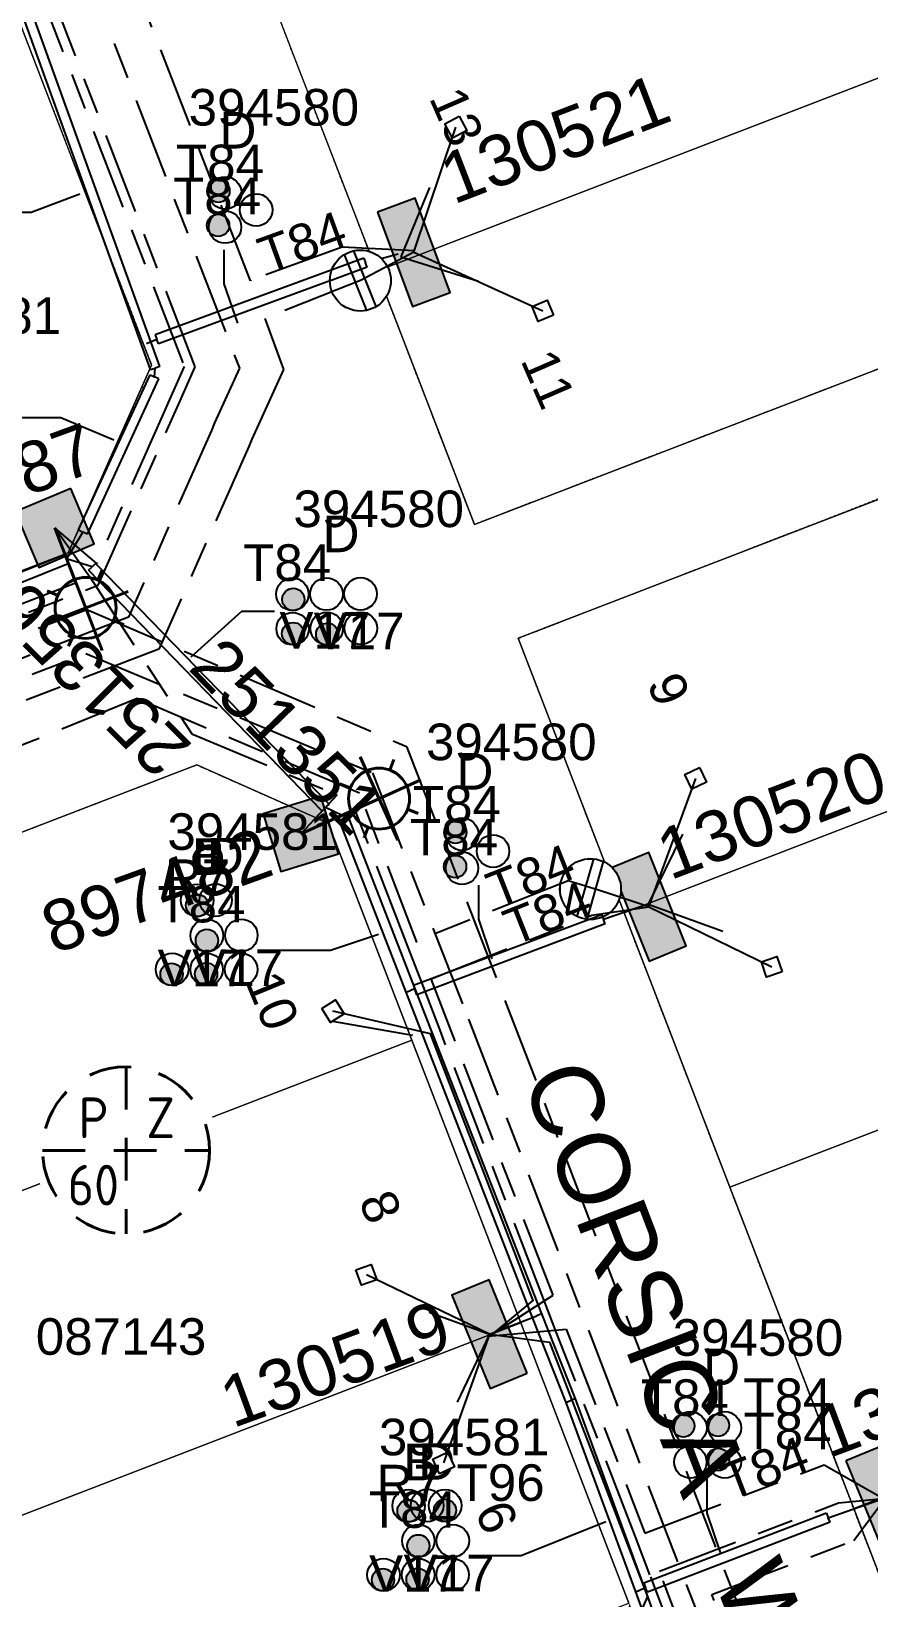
# Model space of a CAD drawing. Header units: metres. Extents: x 308616 to 310825, y 6264327 to 6267194.
# Drawn here: x 309718.1 to 309759.3, y 6266639.9 to 6266716.9 of the extents above; entities that cross this region are included whole.
import ezdxf
from ezdxf.enums import TextEntityAlignment as Align

# ---------------------------------------------------------------- set-up
doc = ezdxf.new("R2010")
doc.units = ezdxf.units.M
for name, pattern in [('Cable Exist UG', [8.2, 4, -1.2, 1.8, -1.2]), ('Dash', [5, 3, -2]), ('HIDDEN', [0.375, 0.25, -0.125]), ('HIDDEN2', [0.1875, 0.125, -0.0625])]:
    doc.linetypes.add(name, pattern=pattern)
doc.layers.get('0').update_dxf_attribs({"color": 6})
for name, color, linetype in [('_User Miscellaneous9', 7, 'Continuous'), ('Duct_SP_EXT', 7, 'Continuous'), ('Equip_LV_EXT', 7, 'Continuous'), ('Equip_SL_EXT', 7, 'Continuous'), ('Equip_SP_SL_EXT', 7, 'Continuous'), ('Mains_LV_EXT', 7, 'Continuous'), ('Mains_SL_EXT', 7, 'Continuous'), ('Services_SP_EXT', 7, 'Continuous'), ('SupportsUG_SP_LV_EXT', 7, 'Continuous'), ('SupportsUG_SP_LV_SL_EXT', 7, 'Continuous'), ('Trench_SP_EXT', 7, 'Continuous')]:
    doc.layers.add(name, color=color, linetype=linetype)
for name, color, linetype, lineweight in [('Cadastre Land Parcels_SP_EXT', 7, 'Continuous', 5), ('Cadastre Other Property_SP_EXT', 7, 'HIDDEN', 5), ('Cadastre Roads_SP_EXT', 7, 'Continuous', 5)]:
    doc.layers.add(name, color=color, linetype=linetype, lineweight=lineweight)
doc.styles.add('COLUMN_LABEL', font='arial.ttf')
doc.styles.add('iecARIAL', font='arial.ttf', dxfattribs={"height": 2})
doc.styles.add('IESYMBOL1', font='isocp.shx')
doc.styles.add('POLE_LABEL', font='arial.ttf')
doc.styles.add('SLCP_LABEL', font='arial.ttf', dxfattribs={"height": 3.5})
doc.styles.get("Standard").update_dxf_attribs({"font": 'arial.ttf'})

# ---------------------------------------------------------------- blocks, each defined once
blk = doc.blocks.new('COLUMN_EXT')
blk.add_hatch(color=256).paths.add_polyline_path([(-1.485, 1.485), (-1.485, -1.485), (1.485, -1.485), (1.485, 1.485)])
blk.add_lwpolyline([(-1.485, -1.485), (1.485, -1.485), (1.485, 1.485), (-1.485, 1.485)], close=True)
for tag, height, style, flags, p in [('ASSET_NUM', 2.5, 'COLUMN_LABEL', 8, (2, 2)), ('STRUCTURE_PLANT_NUMBER', 0.2, 'POLE_LABEL', 9, (1.813, 0.031)), ('STREET_CODE', 0.2, 'COLUMN_LABEL', 9, (1.813, -0.2))]:
    blk.add_attdef(tag, text='', height=height, dxfattribs=dict(style=style, flags=flags)).set_placement(p, align=Align.MIDDLE_LEFT)
at = {"flags": 9}
for tag, p in [('OWNED_BY', (1.813, -0.6)), ('STATE', (1.813, -0.8)), ('COLUMN_TYPE', (1.813, -0.4)), ('STREETNAME', (1.813, -1.6)), ('USAGE', (1.813, -1)), ('LEGEND', (1.813, -1.2)), ('LOCATION', (1.813, -1.4)), ('SUBURB', (1.813, -1.8)), ('NOTES', (1.813, -2))]:
    blk.add_attdef(tag, text='', height=0.2, dxfattribs=at).set_placement(p, align=Align.MIDDLE_LEFT)
at = {"flags": 1}
blk.add_attdef('Z', (1.813, -2.351), '', height=0.2, dxfattribs=at)
blk = doc.blocks.new('PILLAR_EXT')
blk.add_hatch(color=256).paths.add_polyline_path([(-2.475, 0.99), (-2.475, -0.99), (2.475, -0.99), (2.475, 0.99)])
blk.add_lwpolyline([(-2.475, -0.99), (2.475, -0.99), (2.475, 0.99), (-2.475, 0.99)], close=True)
at = {"style": 'iecARIAL', "flags": 8}
blk.add_attdef('ASSET_NUM', (1.5, 3.5), '', height=2.5, dxfattribs=at)
for tag, p, flags in [('OWNED_BY', (0, -0.2), 9), ('STATE', (0, -0.4), 9), ('SUPPORT_TYPE', (0, -0.6), 9), ('USAGE', (0, -0.8), 9), ('LEGEND', (0, -1), 9), ('LOCATION', (0, -1.2), 9), ('NOTES', (0, -1.4), 9), ('PARENT', (0, -1.6), 9), ('STREETNAME', (0, -1.8), 9), ('SUBURB', (0, -2), 1)]:
    blk.add_attdef(tag, p, '', height=0.2, dxfattribs=dict(flags=flags))
blk = doc.blocks.new('DUCT_EXT')
blk.add_circle((0, 0.8), 0.8)
at = {"flags": 1}
blk.add_attdef('Z', (0, 0), '', height=0.2, dxfattribs=at)
at = {"flags": 9}
for tag, p in [('DUCT_CODE', (0, 0)), ('XSECT_TYPE', (0, -0.2)), ('STATE', (0, -0.6)), ('FB_REFERENCE', (0, -0.4)), ('NOTES', (0, -0.8))]:
    blk.add_attdef(tag, text='', height=0.2, dxfattribs=at).set_placement(p, align=Align.MIDDLE_LEFT)
blk = doc.blocks.new('SL_LANTERN_EXT')
at = {"lineweight": 40}
for p, q in [((0, 1.968), (0, 6.468)), ((-1.459, 5.676), (-1.061, 5.278)), ((1.458, 5.676), (1.06, 5.278)), ((-2.25, 4.218), (2.25, 4.218)), ((-1.459, 2.759), (-1.061, 3.157)), ((1.458, 2.759), (1.06, 3.157)), ((0, 0), (0, 2.721))]:
    blk.add_line(p, q, dxfattribs=at)
blk.add_circle((0, 4.218), 1.5, dxfattribs=at)
at = {"style": 'iecARIAL', "flags": 8}
blk.add_attdef('ASSET_NUM', (1.5, 1.5), '', height=2.5, dxfattribs=at)
for tag, p, height, flags in [('CONSTRUCTED_VOLTAGE', (0.981, -0.653), 0.2, 9), ('CONTROL_TYPE', (0.981, -0.853), 0.2, 9), ('LNUMBER', (2.181, -3.253), 2.5, 8), ('OPERATING_VOLTAGE', (0.981, -1.653), 0.2, 9), ('LANTERN_PURPOSE', (0.981, -1.053), 0.2, 9), ('LANTERN_TYPE', (0.981, -1.253), 0.2, 9), ('NO_PHASES', (0.981, -1.453), 0.2, 9), ('ORIENTATION', (0.981, -1.853), 0.2, 9), ('OWNED_BY', (0.981, -2.053), 0.2, 9), ('STATE', (0.981, -2.253), 0.2, 9), ('USAGE', (0.981, -2.453), 0.2, 9), ('CEXIST', (0.981, -2.653), 0.2, 9), ('CNEW', (0.981, -2.853), 0.2, 9), ('CNUMBER', (0.981, -3.053), 0.2, 9), ('CREMOVE', (0.981, -3.253), 0.2, 9), ('CREPLACE', (0.981, -3.453), 0.2, 9), ('LKINGHEIGHT', (0.981, -3.653), 0.2, 9), ('LBRACKET', (0.981, -3.853), 0.2, 9), ('LBRACKETVOCAB', (0.981, -4.053), 0.2, 9), ('LCATEGORY', (0.981, -4.253), 0.2, 9), ('LCHARGE1', (0.981, -4.453), 0.2, 9), ('LCHARGE1PERCENT', (0.981, -4.653), 0.2, 9), ('LCHARGE2', (0.981, -4.853), 0.2, 9), ('LCHARGE2PERCENT', (0.981, -5.053), 0.2, 9), ('LCHARGE3', (0.981, -5.253), 0.2, 9), ('LCHARGE3PERCENT', (0.981, -5.453), 0.2, 9), ('LEXIST', (0.981, -5.653), 0.2, 9), ('LLAMP', (0.981, -5.853), 0.2, 9), ('LLAMPVOCAB', (0.981, -6.053), 0.2, 9), ('LMAST', (0.981, -6.253), 0.2, 9), ('LMASTVOCAB', (0.981, -6.453), 0.2, 9), ('LNEW', (0.981, -6.653), 0.2, 9), ('LANTNUMBER', (0.981, -6.853), 0.2, 9), ('LOUTREACH', (0.981, -7.253), 0.2, 9), ('LOUTREACHVOCAB', (0.981, -7.453), 0.2, 9), ('LRATECODE', (0.981, -7.653), 0.2, 9), ('LREMOVE', (0.981, -7.853), 0.2, 9), ('LREPLACE', (0.981, -8.053), 0.2, 9), ('LTYPE', (0.981, -8.253), 0.2, 9), ('LTYPEVOCAB', (0.981, -8.453), 0.2, 9), ('LEGEND', (0.981, -8.653), 0.2, 9), ('STREETNAME', (0.981, -9.253), 0.2, 9), ('LOCATION', (0.981, -8.853), 0.2, 9), ('NOTES', (0.981, -9.053), 0.2, 9), ('SUBURB', (0.981, -9.453), 0.2, 1)]:
    blk.add_attdef(tag, p, '', height=height, dxfattribs=dict(flags=flags))
blk = doc.blocks.new('CCP_EXT')
at = {"flags": 9}
for tag, p in [('USAGE', (0, -1.2)), ('LEGEND', (0, -1.4)), ('LIFE_SUPPORT', (0, -1.6)), ('STATE', (0, -1.8)), ('NOTES', (0, -2))]:
    blk.add_attdef(tag, text='', height=0.2, dxfattribs=at).set_placement(p, align=Align.MIDDLE_LEFT)
blk.add_wipeout([(0, 0.566), (0.566, 0), (0, -0.566), (-0.566, 0)])
blk.add_lwpolyline([(-0.566, 0), (0, 0.566), (0.566, 0), (0, -0.566), (-0.566, 0)])
at = {"flags": 1}
blk.add_attdef('Z', (0, 0), '', height=0.2, dxfattribs=at)
at = {"flags": 9}
for tag, p in [('CCP_TYPE', (0, 0)), ('OPERATING_VOLTAGE', (0, -0.6)), ('ORIENTATION', (0, -0.8)), ('CONSTRUCTED_VOLTAGE', (0, -0.2)), ('NO_PHASES', (0, -0.4)), ('OWNED_BY', (0, -1))]:
    blk.add_attdef(tag, text='', height=0.2, dxfattribs=at).set_placement(p, align=Align.MIDDLE_LEFT)
blk = doc.blocks.new('LV_UG_LINKS_CLOSED_EXT')
blk.add_wipeout([(-1.056, 1.057), (-1.18, 0.916), (-1.286, 0.761), (-1.371, 0.594), (-1.435, 0.417), (-1.476, 0.234), (-1.493, 0.047), (-1.487, -0.14), (-1.458, -0.326), (-1.406, -0.506), (-1.331, -0.678), (-1.236, -0.839), (-1.121, -0.988), (-0.988, -1.12), (-0.84, -1.235), (-0.679, -1.331), (-0.506, -1.406), (-0.326, -1.458), (-0.141, -1.487), (0.047, -1.493), (0.233, -1.476), (0.416, -1.435), (0.593, -1.371), (0.76, -1.286), (0.915, -1.181), (1.056, -1.057), (1.18, -0.916), (1.286, -0.761), (1.371, -0.594), (1.435, -0.417), (1.476, -0.234), (1.493, -0.047), (1.487, 0.14), (1.458, 0.326), (1.406, 0.506), (1.331, 0.678), (1.236, 0.839), (1.121, 0.988), (0.988, 1.12), (0.84, 1.235), (0.679, 1.331), (0.506, 1.406), (0.326, 1.458), (0.141, 1.487), (-0.047, 1.493), (-0.233, 1.476), (-0.416, 1.435), (-0.593, 1.371), (-0.76, 1.286), (-0.915, 1.181)])
for p, q in [((-0.25, -1.479), (-0.25, 1.479)), ((0.25, -1.479), (0.25, 1.479))]:
    blk.add_line(p, q)
blk.add_circle((0, 0), 1.5)
at = {"flags": 9}
for tag, p in [('ACTUAL_STATUS', (0, 0)), ('OPERATING_VOLTAGE', (0, -0.6)), ('ORIENTATION', (0, -0.8)), ('CONSTRUCTED_VOLTAGE', (0, -0.2)), ('NO_PHASES', (0, -0.4)), ('STATE', (0, -1)), ('SWITCH_TYPE', (0, -1.2)), ('USAGE', (0, -1.4)), ('NOTES', (0, -1.6))]:
    blk.add_attdef(tag, text='', height=0.2, dxfattribs=at).set_placement(p, align=Align.MIDDLE_LEFT)
at = {"flags": 1}
blk.add_attdef('Z', (0, 0), '', height=0.2, dxfattribs=at)
blk = doc.blocks.new('CABLE_LARGE_EXT')
h = blk.add_hatch(color=256)
edge = h.paths.add_edge_path()
edge.add_arc((0, 0.55), 0.55, 0, 360)
blk.add_circle((0, 0.55), 0.55)
at = {"flags": 1}
blk.add_attdef('Z', (0, 0), '', height=0.2, dxfattribs=at)
at = {"flags": 9}
for tag, p in [('COND_CODE', (0, 0)), ('XSECT_SIZE', (0, -0.6)), ('STATE', (0, -0.4)), ('FB_REFERENCE', (0, -0.2)), ('NOTES', (0, -0.8))]:
    blk.add_attdef(tag, text='', height=0.2, dxfattribs=at).set_placement(p, align=Align.MIDDLE_LEFT)
blk = doc.blocks.new('SLCP_ZELL_EXT')
blk.add_wipeout([(-0.143, 4.54), (-0.427, 4.522), (-0.711, 4.486), (-0.991, 4.433), (-1.267, 4.362), (-1.539, 4.274), (-1.804, 4.169), (-2.062, 4.047), (-2.312, 3.91), (-2.553, 3.757), (-2.784, 3.589), (-3.004, 3.407), (-3.212, 3.212), (-3.407, 3.004), (-3.589, 2.784), (-3.757, 2.553), (-3.91, 2.312), (-4.047, 2.062), (-4.169, 1.804), (-4.274, 1.539), (-4.362, 1.267), (-4.433, 0.991), (-4.486, 0.711), (-4.522, 0.427), (-4.54, 0.143), (-4.54, -0.143), (-4.522, -0.427), (-4.486, -0.711), (-4.433, -0.991), (-4.362, -1.267), (-4.274, -1.539), (-4.169, -1.804), (-4.047, -2.062), (-3.91, -2.312), (-3.757, -2.553), (-3.589, -2.784), (-3.407, -3.004), (-3.212, -3.212), (-3.004, -3.407), (-2.784, -3.589), (-2.553, -3.757), (-2.312, -3.91), (-2.062, -4.047), (-1.804, -4.169), (-1.539, -4.274), (-1.267, -4.362), (-0.991, -4.433), (-0.711, -4.486), (-0.427, -4.522), (-0.143, -4.54), (0.143, -4.54), (0.427, -4.522), (0.711, -4.486), (0.991, -4.433), (1.267, -4.362), (1.539, -4.274), (1.804, -4.169), (2.062, -4.047), (2.312, -3.91), (2.553, -3.757), (2.784, -3.589), (3.004, -3.407), (3.212, -3.212), (3.407, -3.004), (3.589, -2.784), (3.757, -2.553), (3.91, -2.312), (4.047, -2.062), (4.169, -1.804), (4.274, -1.539), (4.362, -1.267), (4.433, -0.991), (4.486, -0.711), (4.522, -0.427), (4.54, -0.143), (4.54, 0.143), (4.522, 0.427), (4.486, 0.711), (4.433, 0.991), (4.362, 1.267), (4.274, 1.539), (4.169, 1.804), (4.047, 2.062), (3.91, 2.312), (3.757, 2.553), (3.589, 2.784), (3.407, 3.004), (3.212, 3.212), (3.004, 3.407), (2.784, 3.589), (2.553, 3.757), (2.312, 3.91), (2.062, 4.047), (1.804, 4.169), (1.539, 4.274), (1.267, 4.362), (0.991, 4.433), (0.711, 4.486), (0.427, 4.522), (0.143, 4.54)])
at = {"linetype": 'Dash', "lineweight": 40, "ltscale": 0.7}
for p, q in [((0, 4.109), (0, -4.109)), ((-4.109, 0), (4.109, 0))]:
    blk.add_line(p, q, dxfattribs=at)
blk.add_circle((0, 0), 4.109, dxfattribs=at)
at = {"lineweight": 40, "style": 'IESYMBOL1'}
for s, p in [('P', (-1.604, 0)), ('Z', (1.702, 0)), ('60', (-1.612, -3.312))]:
    blk.add_text(s, height=2, dxfattribs=at).set_placement(p, align=Align.BOTTOM_CENTER)
at = {"style": 'SLCP_LABEL'}
for tag, height, flags, p in [('ASSET_NUM', 2.5, 8, (2, 2)), ('STREET_CODE', 0.2, 9, (0, -0.2))]:
    blk.add_attdef(tag, text='', height=height, dxfattribs=dict(at, flags=flags)).set_placement(p, align=Align.MIDDLE_LEFT)
at = {"flags": 1}
blk.add_attdef('Z', (0, 0), '', height=0.2, dxfattribs=at)
at = {"flags": 9}
for tag, p in [('CONSTRUCTED_VOLTAGE', (0, -0.4)), ('CONTROL_TYPE', (0, -0.6)), ('NO_PHASES', (0, -0.8)), ('OPERATING_VOLTAGE', (0, -1)), ('ORIENTATION', (0, -1.2)), ('OWNED_BY', (0, -1.4)), ('USAGE', (0, -1.6)), ('STATE', (0, -2)), ('LOCATION', (0, -1.8)), ('NOTES', (0, -2.2))]:
    blk.add_attdef(tag, text='', height=0.2, dxfattribs=at).set_placement(p, align=Align.MIDDLE_LEFT)

msp = doc.modelspace()

# ---------------------------------------------------------------- linework, layer by layer
at = {"layer": '_User Miscellaneous9', "linetype": 'Cable Exist UG'}
for points in [[(309710.056, 6266733.019), (309711.256, 6266732.38), (309713.081, 6266733.132), (309713.081, 6266733.132), (309717.319, 6266722.135), (309718.268, 6266719.672), (309718.268, 6266719.672), (309725.677, 6266700.444), (309724.877, 6266698.672), (309724.721, 6266698.299), (309721.372, 6266690.757), (309719.301, 6266692.507)], [(309720.363, 6266721.187), (309728.386, 6266700.367), (309727.17, 6266697.675), (309727.016, 6266697.309), (309722.936, 6266688.117), (309696.773, 6266678.019), (309701.339, 6266665.185), (309701.85, 6266663.643), (309703.297, 6266662.318)], [(309692.103, 6266681.862), (309697.85, 6266680.621), (309697.85, 6266680.621), (309721.444, 6266689.686), (309725.18, 6266698.101), (309725.335, 6266698.473), (309725.335, 6266698.473), (309726.219, 6266700.429), (309718.497, 6266720.468), (309714.94, 6266720.176)], [(309719.301, 6266692.507), (309721.021, 6266690.105), (309726.044, 6266682.376), (309726.044, 6266682.376), (309733.202, 6266679.376), (309731.414, 6266677.452)], [(309798.888, 6266623.038), (309798.2, 6266620.644), (309798.2, 6266620.644), (309775.635, 6266612.171), (309772.507, 6266611.102), (309771.616, 6266612.81), (309771.616, 6266612.81), (309759.418, 6266608.201), (309761.828, 6266613.907), (309761.828, 6266613.907), (309756.568, 6266627.234), (309751.639, 6266640.026), (309758.618, 6266642.686), (309760.173, 6266644.793)]]:
    msp.add_lwpolyline(points, dxfattribs=at)
at = {"layer": '_User Miscellaneous9'}
for points in [[(309715.562, 6266708.046), (309718.134, 6266708.046), (309720.534, 6266708.954)], [(309727.629, 6266706.195), (309727.629, 6266704.521), (309728.288, 6266702.577)], [(309717.029, 6266697.938), (309719.601, 6266697.938), (309722.202, 6266696.846)], [(309730.115, 6266688.388), (309728.484, 6266688.388), (309725.995, 6266686.15)], [(309740.144, 6266674.925), (309740.144, 6266673.251), (309740.803, 6266671.307)], [(309740.144, 6266674.925), (309740.144, 6266673.251), (309740.803, 6266671.307)], [(309729.695, 6266671.729), (309730.296, 6266671.729), (309732.868, 6266671.729), (309735.228, 6266672.525)], [(309751.379, 6266645.71), (309751.379, 6266644.036), (309752.038, 6266642.092)], [(309740.099, 6266641.941), (309742.244, 6266641.941), (309746.41, 6266643.622)]]:
    msp.add_lwpolyline(points, dxfattribs=at)
at = {"layer": 'Cadastre Land Parcels_SP_EXT', "linetype": 'Continuous'}
for points in [[(309767.927, 6266703.458), (309739.951, 6266692.68), (309696.73, 6266804.846)], [(309688.574, 6266792.627), (309724.07, 6266700.518), (309719.968, 6266691.279), (309692.552, 6266680.729)], [(309763.819, 6266630.745), (309758.615, 6266644.252), (309752.521, 6266660.064), (309747.315, 6266673.571), (309742.11, 6266687.078), (309770.086, 6266697.856)], [(309708.759, 6266656.467), (309736.87, 6266667.298), (309736.87, 6266667.298), (309732.756, 6266677.977), (309726.286, 6266680.849), (309714.308, 6266676.24)], [(309714.308, 6266676.24), (309726.286, 6266680.849), (309732.756, 6266677.977), (309736.87, 6266667.298), (309742.228, 6266653.394), (309747.54, 6266639.608)]]:
    msp.add_lwpolyline(points, dxfattribs=at)
for points in [[(309763.128, 6266715.917), (309758.328, 6266728.375), (309730.351, 6266717.596), (309735.151, 6266705.138), (309763.128, 6266715.917)], [(309719.968, 6266691.279), (309724.07, 6266700.518), (309716.267, 6266720.765), (309699.081, 6266714.142), (309709.451, 6266687.232), (309719.968, 6266691.279)], [(309767.927, 6266703.458), (309766.121, 6266708.147), (309763.128, 6266715.917), (309735.151, 6266705.138), (309739.951, 6266692.68), (309767.927, 6266703.458)], [(309775.289, 6266684.35), (309771.515, 6266694.145), (309770.086, 6266697.856), (309742.11, 6266687.078), (309747.315, 6266673.571), (309775.289, 6266684.35)], [(309780.493, 6266670.842), (309775.289, 6266684.35), (309747.315, 6266673.571), (309752.521, 6266660.064), (309780.493, 6266670.842)], [(309786.585, 6266655.028), (309785.755, 6266657.181), (309780.493, 6266670.842), (309752.521, 6266660.064), (309758.615, 6266644.252), (309786.585, 6266655.028)], [(309742.228, 6266653.394), (309736.87, 6266667.298), (309708.759, 6266656.467), (309713.888, 6266642.473), (309742.228, 6266653.394)], [(309791.789, 6266641.521), (309786.585, 6266655.028), (309758.615, 6266644.252), (309763.819, 6266630.745), (309791.789, 6266641.521)], [(309747.54, 6266639.608), (309742.228, 6266653.394), (309713.888, 6266642.473), (309717.76, 6266631.906), (309719.027, 6266628.62), (309747.54, 6266639.608)]]:
    msp.add_lwpolyline(points, close=True, dxfattribs=at)
at = {"layer": 'Duct_SP_EXT'}
for p, q in [((309724.472, 6266700.458), (309717.034, 6266721.069)), ((309724.02, 6266700.295), (309716.582, 6266720.906)), ((309724.24, 6266702.01), (309724.322, 6266701.785)), ((309724.405, 6266701.56), (309724.322, 6266701.785)), ((309724.02, 6266700.295), (309724.246, 6266700.376)), ((309724.472, 6266700.458), (309724.246, 6266700.376)), ((309720.472, 6266692.406), (309723.992, 6266700.044)), ((309720.908, 6266692.205), (309724.428, 6266699.843)), ((309723.992, 6266700.044), (309724.21, 6266699.943)), ((309724.428, 6266699.843), (309724.21, 6266699.943)), ((309720.472, 6266692.406), (309720.69, 6266692.306)), ((309720.908, 6266692.205), (309720.69, 6266692.306)), ((309708.171, 6266686.542), (309719.788, 6266691.206)), ((309719.788, 6266691.206), (309719.878, 6266690.983)), ((309708.346, 6266686.095), (309719.967, 6266690.76)), ((309719.967, 6266690.76), (309719.878, 6266690.983)), ((309720.964, 6266690.431), (309721.136, 6266690.598)), ((309720.964, 6266690.431), (309732.452, 6266678.579)), ((309721.309, 6266690.765), (309721.136, 6266690.598)), ((309721.309, 6266690.765), (309732.797, 6266678.913)), ((309732.452, 6266678.579), (309732.624, 6266678.746)), ((309732.797, 6266678.913), (309732.624, 6266678.746)), ((309733.228, 6266678.275), (309733.451, 6266678.362)), ((309733.675, 6266678.449), (309733.451, 6266678.362)), ((309733.675, 6266678.449), (309737.024, 6266669.834)), ((309736.577, 6266669.66), (309736.8, 6266669.747)), ((309736.577, 6266669.66), (309736.8, 6266669.747)), ((309736.577, 6266669.66), (309742.797, 6266653.661)), ((309737.024, 6266669.834), (309736.8, 6266669.747)), ((309737.024, 6266669.834), (309736.8, 6266669.747)), ((309736.953, 6266669.989), (309737.038, 6266669.764)), ((309737.024, 6266669.834), (309743.244, 6266653.835)), ((309737.122, 6266669.54), (309737.038, 6266669.764)), ((309742.797, 6266653.661), (309743.02, 6266653.748)), ((309742.797, 6266653.659), (309743.02, 6266653.748)), ((309742.797, 6266653.659), (309744.455, 6266649.481)), ((309743.244, 6266653.836), (309743.02, 6266653.748)), ((309743.244, 6266653.835), (309743.02, 6266653.748)), ((309743.244, 6266653.836), (309744.903, 6266649.652)), ((309744.455, 6266649.481), (309744.679, 6266649.567)), ((309744.455, 6266649.481), (309747.871, 6266640.165)), ((309744.903, 6266649.652), (309744.679, 6266649.567)), ((309744.903, 6266649.652), (309748.322, 6266640.33)), ((309757.274, 6266644.033), (309748.289, 6266640.585)), ((309757.274, 6266644.033), (309757.36, 6266643.809)), ((309757.446, 6266643.585), (309748.461, 6266640.137)), ((309757.446, 6266643.585), (309757.36, 6266643.809)), ((309747.871, 6266640.165), (309748.096, 6266640.247)), ((309747.871, 6266640.165), (309748.096, 6266640.247)), ((309747.871, 6266640.165), (309752.184, 6266628.404)), ((309748.322, 6266640.33), (309748.096, 6266640.247)), ((309748.322, 6266640.33), (309748.096, 6266640.247)), ((309748.289, 6266640.585), (309748.375, 6266640.361)), ((309748.322, 6266640.33), (309752.635, 6266628.568)), ((309748.461, 6266640.137), (309748.375, 6266640.361))]:
    msp.add_line(p, q, dxfattribs=at)
at = {"layer": 'Mains_LV_EXT', "linetype": 'Cable Exist UG'}
for points in [[(309740.633, 6266652.74), (309744.461, 6266653.089), (309744.461, 6266653.089), (309748.338, 6266643.049), (309748.338, 6266643.049), (309757.152, 6266646.408), (309760.153, 6266644.707)], [(309718.906, 6266593.009), (309720.884, 6266591.611), (309720.884, 6266591.611), (309731.769, 6266595.664), (309733.603, 6266596.534), (309733.099, 6266598.338), (309733.099, 6266598.338), (309753.862, 6266606.133), (309754.588, 6266606.424), (309754.588, 6266606.424), (309756.593, 6266607.176), (309759.586, 6266613.84), (309754.702, 6266626.515), (309754.702, 6266626.515), (309749.051, 6266641.18), (309757.864, 6266644.539), (309760.054, 6266644.747)]]:
    msp.add_lwpolyline(points, dxfattribs=at)
at = {"layer": 'Mains_SL_EXT', "linetype": 'Cable Exist UG'}
msp.add_lwpolyline([(309719.301, 6266692.507), (309720.316, 6266689.789), (309720.316, 6266689.789), (309697.671, 6266681.088), (309685.531, 6266676.412), (309680.347, 6266674.411), (309679.852, 6266673.684)], dxfattribs=at)
at = {"layer": 'Services_SP_EXT'}
msp.add_lwpolyline([(309740.694, 6266652.838), (309743.641, 6266652.438), (309743.641, 6266652.438), (309748.46, 6266639.933), (309746.371, 6266635.25)], dxfattribs=at)
at = {"layer": 'Trench_SP_EXT', "linetype": 'Cable Exist UG'}
for points in [[(309737.741, 6266709.252), (309736.335, 6266705.838), (309740.463, 6266704.55)], [(309734.588, 6266705.557), (309736.191, 6266705.992)], [(309724.322, 6266701.785), (309723.816, 6266701.57)], [(309724.21, 6266699.943), (309724.246, 6266700.376)], [(309720.69, 6266692.306), (309719.878, 6266690.983)], [(309721.136, 6266690.598), (309719.878, 6266690.983)], [(309733.451, 6266678.362), (309732.624, 6266678.746)], [(309732.212, 6266677.899), (309733.451, 6266678.362)], [(309750.184, 6266677.435), (309748.494, 6266674.001)], [(309748.494, 6266674.001), (309746.304, 6266673.248)], [(309748.494, 6266674.001), (309752.174, 6266672.673)], [(309737.721, 6266653.918), (309740.694, 6266652.838)], [(309740.694, 6266652.838), (309743.02, 6266653.748)], [(309740.694, 6266652.838), (309739.103, 6266649.49)], [(309757.36, 6266643.809), (309760.054, 6266644.747)], [(309746.081, 6266635.779), (309747.925, 6266640.209)]]:
    msp.add_lwpolyline(points, dxfattribs=at)

# ---------------------------------------------------------------- block references
at = {"layer": '_User Miscellaneous9'}
for name, p in [('CABLE_LARGE_EXT', (309727.354, 6266708.527)), ('DUCT_EXT', (309727.686, 6266708.19)), ('DUCT_EXT', (309729.209, 6266707.353)), ('DUCT_EXT', (309727.681, 6266706.511)), ('CABLE_LARGE_EXT', (309727.342, 6266706.845)), ('CABLE_LARGE_EXT', (309731.039, 6266688.44)), ('CABLE_LARGE_EXT', (309731.027, 6266686.757)), ('CABLE_LARGE_EXT', (309732.71, 6266686.724)), ('CABLE_LARGE_EXT', (309739.013, 6266676.98)), ('DUCT_EXT', (309739.345, 6266676.642)), ('DUCT_EXT', (309740.868, 6266675.805)), ('CABLE_LARGE_EXT', (309739.001, 6266675.297)), ('DUCT_EXT', (309739.34, 6266674.963)), ('DUCT_EXT', (309726.309, 6266673.384)), ('DUCT_EXT', (309727.219, 6266673.394)), ('CABLE_LARGE_EXT', (309726.309, 6266673.384)), ('DUCT_EXT', (309726.788, 6266671.658)), ('CABLE_LARGE_EXT', (309726.788, 6266671.658)), ('DUCT_EXT', (309728.484, 6266671.662)), ('DUCT_EXT', (309725.077, 6266669.988)), ('CABLE_LARGE_EXT', (309725.05, 6266669.991)), ('DUCT_EXT', (309726.776, 6266669.986)), ('CABLE_LARGE_EXT', (309726.751, 6266670.011)), ('DUCT_EXT', (309728.475, 6266669.988)), ('CABLE_LARGE_EXT', (309750.229, 6266647.777)), ('DUCT_EXT', (309750.579, 6266647.428)), ('CABLE_LARGE_EXT', (309751.936, 6266647.809)), ('DUCT_EXT', (309752.27, 6266647.428)), ('DUCT_EXT', (309750.575, 6266645.748)), ('CABLE_LARGE_EXT', (309751.942, 6266646.121)), ('DUCT_EXT', (309752.272, 6266645.751)), ('DUCT_EXT', (309736.713, 6266643.596)), ('DUCT_EXT', (309737.623, 6266643.606)), ('DUCT_EXT', (309738.51, 6266643.603)), ('CABLE_LARGE_EXT', (309736.713, 6266643.596)), ('CABLE_LARGE_EXT', (309738.501, 6266643.621)), ('DUCT_EXT', (309737.192, 6266641.871)), ('DUCT_EXT', (309738.888, 6266641.875)), ('CABLE_LARGE_EXT', (309737.192, 6266641.871)), ('DUCT_EXT', (309735.481, 6266640.2)), ('DUCT_EXT', (309737.18, 6266640.198)), ('DUCT_EXT', (309738.879, 6266640.201)), ('CABLE_LARGE_EXT', (309735.454, 6266640.203)), ('CABLE_LARGE_EXT', (309737.156, 6266640.223))]:
    msp.add_blockref(name, p, dxfattribs=at)
at = {"layer": '_User Miscellaneous9', "rotation": 270.3725365159048}
for p in [(309730.193, 6266689.242), (309731.872, 6266689.248), (309733.549, 6266689.259), (309730.206, 6266687.544), (309731.883, 6266687.558), (309733.559, 6266687.564)]:
    msp.add_blockref('DUCT_EXT', p, dxfattribs=at)
at = {"layer": 'Equip_SP_SL_EXT'}
ref = msp.add_blockref('SL_LANTERN_EXT', (309719.301, 6266692.507), dxfattribs=dict(at, rotation=201.1061555555556))
ref.add_attrib('ASSET_NUM', '251356', dxfattribs={"layer": '_User Miscellaneous9', "height": 2.5, "rotation": 134.98553, "style": 'iecARIAL'}).set_placement((309718.441, 6266690.568), align=Align.BOTTOM_RIGHT)
ref = msp.add_blockref('SL_LANTERN_EXT', (309731.414, 6266677.452), dxfattribs=dict(at, rotation=294.3389305555556))
ref.add_attrib('ASSET_NUM', '251351', dxfattribs={"layer": '_User Miscellaneous9', "height": 2.5, "rotation": 314.21498, "style": 'iecARIAL'}).set_placement((309733.399, 6266676.704), align=Align.BOTTOM_RIGHT)
at = {"layer": 'SupportsUG_SP_LV_EXT'}
ref = msp.add_blockref('PILLAR_EXT', (309736.97, 6266706.069), dxfattribs=dict(at, rotation=290.224294548668))
ref.add_attrib('ASSET_NUM', '130521', dxfattribs={"layer": '0', "height": 2.5, "rotation": 21.06135, "style": 'iecARIAL'}).set_placement((309738.47, 6266709.569), align=Align.MIDDLE_LEFT)
ref = msp.add_blockref('PILLAR_EXT', (309748.533, 6266673.864), dxfattribs=dict(at, rotation=291.9649554445124))
ref.add_attrib('ASSET_NUM', '130520', dxfattribs={"layer": '0', "height": 2.5, "rotation": 20.99048, "style": 'iecARIAL'}).set_placement((309749.127, 6266676.324), align=Align.MIDDLE_LEFT)
ref = msp.add_blockref('PILLAR_EXT', (309740.694, 6266652.838), dxfattribs=dict(at, rotation=112.3194404098623))
ref.add_attrib('ASSET_NUM', '130519', dxfattribs={"layer": '0', "height": 2.5, "rotation": 20.19875, "style": 'iecARIAL'}).set_placement((309738.564, 6266653.395), align=Align.MIDDLE_RIGHT)
ref = msp.add_blockref('PILLAR_EXT', (309760.08, 6266644.695), dxfattribs=dict(at, rotation=292.3062050556987))
ref.add_attrib('ASSET_NUM', '130518', dxfattribs={"layer": '0', "height": 2.5, "rotation": 20.60455, "style": 'iecARIAL'}).set_placement((309756.906, 6266647.875), align=Align.MIDDLE_LEFT)
at = {"layer": 'SupportsUG_SP_LV_SL_EXT'}
ref = msp.add_blockref('COLUMN_EXT', (309719.301, 6266692.507), dxfattribs=dict(at, rotation=203.0513011071283))
ref.add_attrib('ASSET_NUM', '897487', dxfattribs={"layer": '0', "height": 2.5, "rotation": 20.19875, "style": 'COLUMN_LABEL'}).set_placement((309721.14, 6266696.568), align=Align.MIDDLE_RIGHT)
ref = msp.add_blockref('COLUMN_EXT', (309731.414, 6266677.452), dxfattribs=dict(at, rotation=287.007946966288))
ref.add_attrib('ASSET_NUM', '897482', dxfattribs={"layer": '0', "height": 2.5, "rotation": 19.87605, "style": 'COLUMN_LABEL'}).set_placement((309729.784, 6266676.659), align=Align.MIDDLE_RIGHT)

# ---------------------------------------------------------------- texts
at = {"layer": '_User Miscellaneous9'}
for s, p in [('394580', (309725.89, 6266712.305)), ('D', (309727.41, 6266711.176)), ('T84', (309725.266, 6266709.565)), ('T84', (309725.122, 6266707.94)), ('394581', (309711.225, 6266702.05)), ('394580', (309731.046, 6266692.547)), ('D', (309732.481, 6266691.313)), ('T84', (309728.568, 6266689.901)), ('V17', (309730.358, 6266686.567)), ('V17', (309732.042, 6266686.534)), ('394580', (309737.571, 6266681.08)), ('D', (309739.069, 6266679.628)), ('T84', (309736.925, 6266678.017)), ('394581', (309724.845, 6266676.665)), ('T84', (309736.781, 6266676.392)), ('B', (309726.046, 6266675.435)), ('D', (309726.785, 6266675.458)), ('R7', (309724.722, 6266674.397)), ('T84', (309724.352, 6266673.097)), ('V17', (309724.363, 6266669.951)), ('V17', (309726.065, 6266669.971)), ('394580', (309749.707, 6266651.774)), ('D', (309751.205, 6266650.322)), ('T84', (309748.141, 6266648.815)), ('T84', (309753.182, 6266648.86)), ('394581', (309735.249, 6266646.878)), ('T84', (309753.188, 6266647.172)), ('B', (309736.45, 6266645.647)), ('D', (309737.189, 6266645.671)), ('T84', (309734.756, 6266643.309)), ('V17', (309734.767, 6266640.163)), ('V17', (309736.469, 6266640.183))]:
    msp.add_text(s, height=1.8, dxfattribs=at).set_placement(p)
msp.add_text('T84', height=1.8, rotation=20.86525, dxfattribs=at).set_placement((309752.525, 6266644.645))
at = {"layer": 'Cadastre Land Parcels_SP_EXT'}
for s, rotation, p in [('13', 293.57042, (309737.701, 6266713.673)), ('11', 293.4679, (309742.201, 6266700.763)), ('9', 293.45007, (309748.414, 6266684.857)), ('10', 292.32443, (309728.654, 6266670.203)), ('8', 292.32443, (309734.235, 6266659.415)), ('6', 293.23231, (309739.948, 6266644.132))]:
    msp.add_text(s, height=1.8, rotation=rotation, dxfattribs=at).set_placement(p)
at = {"layer": 'Cadastre Other Property_SP_EXT'}
msp.add_text('087143', height=1.8, dxfattribs=at).set_placement((309718.37, 6266651.823))
at = {"layer": 'Cadastre Roads_SP_EXT'}
msp.add_text('CORSICA   WAY', height=3.5, rotation=291, dxfattribs=at).set_placement((309742.247, 6266665.427))

# ---------------------------------------------------------------- next in the draw order: block references
at = {"layer": 'Services_SP_EXT'}
for p, rotation in [((309739.031, 6266712.226), 253.3461760678691), ((309743.312, 6266703.188), 157.3461761005738), ((309750.837, 6266680.184), 249.9649555152795), ((309754.577, 6266670.91), 153.9649552478581), ((309732.99, 6266668.73), 346.8870299281733), ((309734.633, 6266655.754), 334.3194403912986), ((309738.43, 6266646.503), 70.31944033357824)]:
    msp.add_blockref('CCP_EXT', p, dxfattribs=dict(at, rotation=rotation))

# ---------------------------------------------------------------- next in the draw order: block references
for p, rotation in [((309739.031, 6266712.226), 253.3461760678691), ((309743.312, 6266703.188), 157.3461761005738), ((309750.837, 6266680.184), 249.9649555152795), ((309754.577, 6266670.91), 153.9649552478581), ((309732.99, 6266668.73), 346.8870299281733), ((309734.633, 6266655.754), 334.3194403912986), ((309738.43, 6266646.503), 70.31944033357824)]:
    msp.add_blockref('CCP_EXT', p, dxfattribs=dict(at, rotation=rotation))

# ---------------------------------------------------------------- next in the draw order: linework, layer by layer
at = {"layer": 'Cadastre Other Property_SP_EXT', "linetype": 'HIDDEN2'}
for points in [[(309767.931, 6266703.449), (309739.951, 6266692.68), (309739.951, 6266692.68), (309697.979, 6266801.605)], [(309768.69, 6266618.106), (309742.11, 6266687.078), (309770.067, 6266697.904)]]:
    msp.add_lwpolyline(points, dxfattribs=at)
msp.add_lwpolyline([(309688.395, 6266793.081), (309724.07, 6266700.518), (309719.968, 6266691.279), (309673.805, 6266673.63), (309679.258, 6266659.477), (309680.052, 6266659.841), (309680.052, 6266659.841, 0.149596), (309694.7, 6266656.983), (309694.7, 6266656.983, 0.07419), (309699.897, 6266662.41), (309699.897, 6266662.41, -0.19935), (309714.308, 6266676.24), (309714.308, 6266676.24), (309726.286, 6266680.849), (309732.756, 6266677.977), (309757.449, 6266613.89), (309755.273, 6266608.799), (309773.906, 6266615.795)], format="xyb", dxfattribs=at)
at = {"layer": 'Duct_SP_EXT'}
msp.add_line((309733.228, 6266678.275), (309736.577, 6266669.66), dxfattribs=at)
at = {"layer": 'Services_SP_EXT'}
for points in [[(309736.97, 6266706.069), (309739.031, 6266712.226)], [(309736.97, 6266706.069), (309743.312, 6266703.188)], [(309748.534, 6266673.864), (309750.837, 6266680.184)], [(309748.534, 6266673.864), (309754.577, 6266670.91)], [(309740.807, 6266652.807), (309742.848, 6266654.494), (309742.848, 6266654.494), (309737.794, 6266667.611), (309732.99, 6266668.73)], [(309740.694, 6266652.838), (309734.633, 6266655.754)], [(309740.694, 6266652.838), (309738.43, 6266646.503)]]:
    msp.add_lwpolyline(points, dxfattribs=at)
at = {"layer": 'Trench_SP_EXT', "linetype": 'Cable Exist UG'}
msp.add_lwpolyline([(309732.97, 6266668.231), (309737.421, 6266667.467)], dxfattribs=at)

# ---------------------------------------------------------------- next in the draw order: texts
at = {"layer": '_User Miscellaneous9'}
for s, p in [('R7', (309735.126, 6266644.609)), ('T96', (309739.075, 6266644.633))]:
    msp.add_text(s, height=1.8, dxfattribs=at).set_placement(p)

# ---------------------------------------------------------------- next in the draw order: block references
at = {"layer": 'Equip_LV_EXT'}
for p, rotation in [((309734.338, 6266704.68), 21.73807606783535), ((309745.661, 6266674.735), 344.0289840557135)]:
    msp.add_blockref('LV_UG_LINKS_CLOSED_EXT', p, dxfattribs=dict(at, rotation=rotation))

# ---------------------------------------------------------------- next in the draw order: linework, layer by layer
at = {"layer": '_User Miscellaneous9', "linetype": 'Cable Exist UG'}
for points in [[(309736.97, 6266706.069), (309734.338, 6266704.68), (309734.338, 6266704.68), (309729.646, 6266702.82), (309729.646, 6266702.82), (309730.553, 6266700.306), (309729.004, 6266696.877), (309728.853, 6266696.517), (309724.427, 6266686.548), (309699.282, 6266676.86), (309703.035, 6266666.162), (309703.236, 6266662.554)], [(309703.375, 6266662.318), (309701.263, 6266662.094), (309695.508, 6266678.774), (309695.508, 6266678.774), (309720.883, 6266688.488), (309736.615, 6266681.757), (309736.615, 6266681.757), (309741.526, 6266669.049), (309757.501, 6266627.594), (309762.835, 6266613.751), (309759.963, 6266607.346), (309769.551, 6266610.955), (309769.551, 6266610.955), (309799.242, 6266622.103), (309801.296, 6266622.895)], [(309703.351, 6266662.294), (309698.014, 6266677.594), (309720.835, 6266686.327), (309734.932, 6266680.455), (309739.66, 6266668.33), (309755.635, 6266626.874), (309760.669, 6266613.81), (309756.48, 6266603.808), (309760.243, 6266605.29), (309760.243, 6266605.29), (309770.298, 6266609.1), (309770.298, 6266609.1), (309796.989, 6266619.222), (309796.989, 6266619.222), (309799.979, 6266620.36)], [(309751.552, 6266625.301), (309754.091, 6266626.711), (309754.091, 6266626.711), (309748.584, 6266641), (309747.872, 6266642.869), (309747.872, 6266642.869), (309743.995, 6266652.909), (309743.354, 6266654.573), (309743.354, 6266654.573), (309738.26, 6266667.79), (309737.356, 6266670.138), (309736.587, 6266672.133), (309736.587, 6266672.133), (309734.086, 6266678.622), (309731.414, 6266677.452)]]:
    msp.add_lwpolyline(points, dxfattribs=at)
at = {"layer": 'Duct_SP_EXT'}
for p, q in [((309734.505, 6266705.782), (309724.24, 6266702.01)), ((309734.505, 6266705.782), (309734.588, 6266705.557)), ((309734.671, 6266705.331), (309724.405, 6266701.56)), ((309734.671, 6266705.331), (309734.588, 6266705.557)), ((309746.22, 6266673.473), (309736.953, 6266669.989)), ((309746.22, 6266673.473), (309746.304, 6266673.248)), ((309746.389, 6266673.024), (309737.122, 6266669.54)), ((309746.389, 6266673.024), (309746.304, 6266673.248))]:
    msp.add_line(p, q, dxfattribs=at)
at = {"layer": 'Mains_LV_EXT', "linetype": 'Cable Exist UG'}
for points in [[(309737.014, 6266706.149), (309733.447, 6266706.326), (309733.447, 6266706.326), (309728.964, 6266704.7), (309728.936, 6266704.661), (309728.936, 6266704.661), (309722.23, 6266721.906), (309721.573, 6266723.61), (309719.34, 6266729.404), (309724.154, 6266730.989), (309727.422, 6266730.721)], [(309748.534, 6266673.864), (309746.057, 6266674.683), (309746.057, 6266674.683), (309744.556, 6266675.14), (309744.556, 6266675.14), (309737.085, 6266672.177), (309737.123, 6266672.132), (309737.123, 6266672.132), (309734.303, 6266679.451), (309723.351, 6266684.11), (309718.271, 6266682.04), (309714.234, 6266680.486), (309701.01, 6266675.145), (309704.679, 6266664.829), (309703.297, 6266662.318)], [(309740.797, 6266652.803), (309743.82, 6266654.752), (309743.82, 6266654.752), (309738.727, 6266667.97), (309737.822, 6266670.318), (309745.731, 6266673.454), (309748.534, 6266673.864)]]:
    msp.add_lwpolyline(points, dxfattribs=at)

# ---------------------------------------------------------------- next in the draw order: texts
at = {"layer": '_User Miscellaneous9'}
for rotation, p in [(19.92423, (309729.737, 6266704.98)), (21.62826, (309741.024, 6266673.739)), (21.62826, (309741.859, 6266671.919))]:
    msp.add_text('T84', height=1.8, rotation=rotation, dxfattribs=at).set_placement(p)

# ---------------------------------------------------------------- next in the draw order: block references
at = {"layer": 'Equip_SL_EXT', "color": 0}
msp.add_blockref('SLCP_ZELL_EXT', (309722.815, 6266661.883), dxfattribs=at)

doc.saveas('drawing.dxf')
